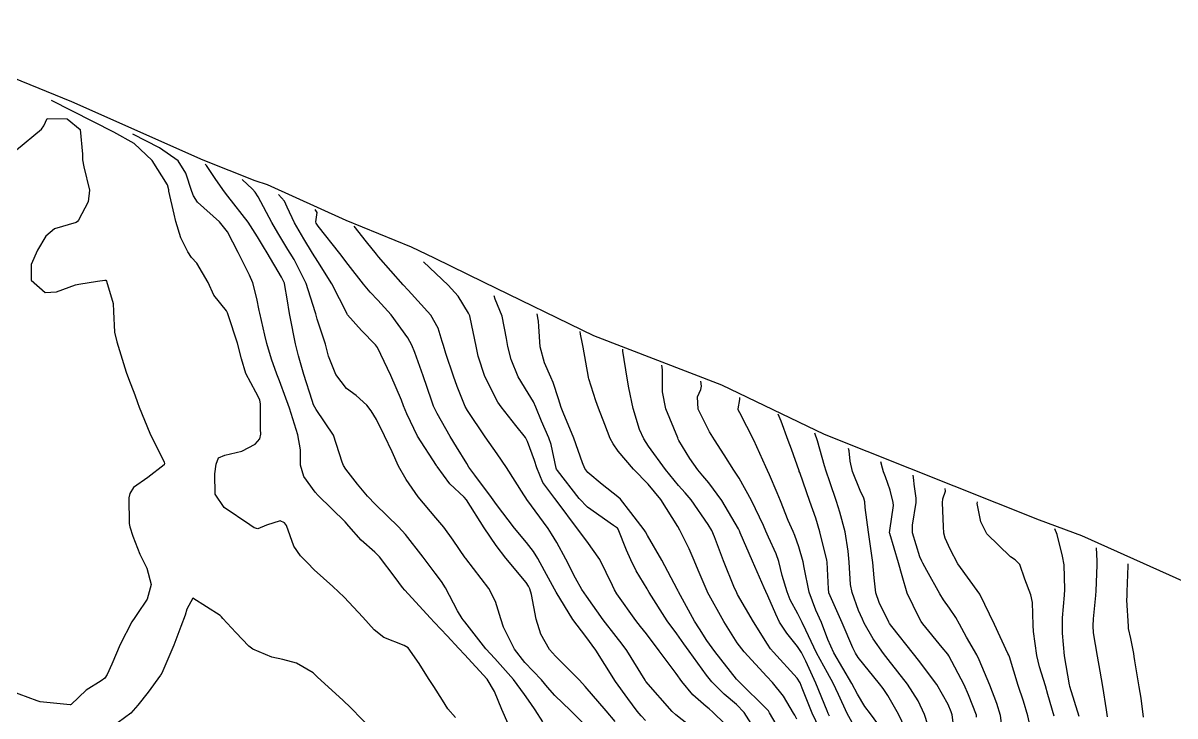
# Model space of a CAD drawing. Header units: metres. Extents: x 292545 to 299085, y 7450245 to 7463078.
# Drawn here: x 296220.5 to 296296.6, y 7461854.5 to 7461900.3 of the extents above; entities that cross this region are included whole.
import ezdxf

# ---------------------------------------------------------------- set-up
doc = ezdxf.new("R2010")
doc.units = ezdxf.units.M
for name, color, linetype in [('Area', 45, 'Continuous'), ('Curvas de Nivel 1m', 11, 'Continuous'), ('Curvas de Nivel 5m', 15, 'Continuous')]:
    doc.layers.add(name, color=color, linetype=linetype)

msp = doc.modelspace()

# ---------------------------------------------------------------- linework, layer by layer
at = {"layer": 'Area'}
msp.add_polyline3d([(296210.969, 7461900.251, 660.411), (296223.676, 7461895.073, 670.72), (296232.351, 7461891.211, 667.66), (296235.784, 7461889.84, 665.509), (296236.602, 7461889.586, 660.489), (296241.803, 7461887.22, 666.01), (296246.111, 7461885.464, 666.06), (296247.648, 7461884.744, 671.72), (296250.93, 7461883.133, 669.171), (296258.164, 7461879.598, 676.13), (296266.625, 7461876.334, 681.3), (296273.408, 7461873.078, 675.1), (296287.615, 7461867.433, 690.269), (296290.404, 7461866.386, 682.749), (296297.276, 7461863.313, 695.57)], dxfattribs=at)
at = {"layer": 'Curvas de Nivel 1m', "flags": 128}
for points, elevation in [([(296249.044, 7461854.365), (296248.546, 7461854.926), (296248.194, 7461855.517), (296247.618, 7461856.408), (296247.266, 7461856.944), (296246.649, 7461857.939), (296245.924, 7461858.957), (296245.654, 7461859.112), (296244.317, 7461859.638), (296243.665, 7461860.152), (296242.933, 7461860.997), (296241.692, 7461862.309), (296240.943, 7461863.018), (296239.714, 7461864.123), (296239.265, 7461864.583), (296238.814, 7461865.044), (296238.36, 7461865.681), (296237.873, 7461867.058), (296237.746, 7461867.236), (296237.463, 7461867.347), (296236.556, 7461867.072), (296235.997, 7461866.821), (296235.741, 7461866.906), (296235.459, 7461867.083), (296233.76, 7461868.228), (296233.175, 7461869.109), (296233.139, 7461870.462), (296233.223, 7461871.109), (296233.382, 7461871.523), (296233.802, 7461871.704), (296234.931, 7461871.964), (296235.813, 7461872.419), (296236.118, 7461872.778), (296236.174, 7461873.075), (296236.162, 7461873.41), (296236.164, 7461875.075), (296236.113, 7461875.344), (296235.851, 7461875.859), (296235.195, 7461877.087), (296234.915, 7461878.052), (296234.633, 7461879.093), (296234.036, 7461880.974), (296233.988, 7461881.099), (296233.914, 7461881.229), (296233.082, 7461882.27), (296232.694, 7461883.112), (296231.952, 7461884.373), (296231.596, 7461884.764), (296231.356, 7461885.129), (296230.89, 7461886.055), (296230.567, 7461887.141), (296230.459, 7461887.612), (296230.113, 7461889.148), (296230.098, 7461889.233), (296230.017, 7461889.559), (296229.011, 7461891.16), (296227.807, 7461892.291), (296226.463, 7461893.048), (296222.353, 7461895.13)], 659), ([(296220.039, 7461891.868), (296221.696, 7461893.245), (296221.835, 7461893.465), (296222.063, 7461893.946), (296223.378, 7461893.912), (296224.253, 7461893.217), (296224.401, 7461891.579), (296224.398, 7461891.216), (296224.485, 7461890.759), (296224.871, 7461889.211), (296224.782, 7461888.431), (296224.132, 7461887.219), (296224.074, 7461887.127), (296223.981, 7461887.071), (296222.554, 7461886.657), (296221.972, 7461886.167), (296221.432, 7461885.248), (296220.998, 7461884.299), (296221.011, 7461883.254), (296221.931, 7461882.446), (296222.677, 7461882.487), (296223.939, 7461882.948), (296224.161, 7461882.997), (296225.396, 7461883.205), (296225.866, 7461883.268), (296225.934, 7461883.252), (296225.993, 7461883.199), (296226.438, 7461881.712), (296226.447, 7461881.192), (296226.526, 7461879.818), (296226.668, 7461879.188), (296227.025, 7461878.033), (296227.282, 7461877.179), (296227.434, 7461876.752), (296227.848, 7461875.692), (296228.038, 7461875.168), (296228.144, 7461874.863), (296228.84, 7461873.16), (296229.794, 7461871.238), (296229.821, 7461871.15), (296229.792, 7461871.051), (296228.721, 7461870.224), (296227.777, 7461869.562), (296227.523, 7461869.174), (296227.464, 7461868.869), (296227.487, 7461867.174), (296227.533, 7461866.965), (296227.735, 7461866.338), (296228.181, 7461865.165), (296228.648, 7461864.227), (296228.935, 7461863.158), (296228.663, 7461862.185), (296228, 7461861.167), (296227.863, 7461860.976), (296227.668, 7461860.687), (296226.89, 7461859.181), (296226.34, 7461857.89), (296226.033, 7461857.194), (296225.87, 7461856.957), (296225.627, 7461856.779), (296224.651, 7461856.176), (296223.641, 7461855.22), (296223.618, 7461855.205), (296223.603, 7461855.201), (296223.586, 7461855.204), (296223.364, 7461855.224), (296221.605, 7461855.398), (296221.405, 7461855.453), (296219.616, 7461856.127)], 659), ([(296254.816, 7461854.073), (296254.315, 7461854.859), (296254.03, 7461855.286), (296253.613, 7461855.883), (296252.881, 7461856.877), (296251.643, 7461858.25), (296251.057, 7461858.896), (296249.671, 7461860.676), (296249.565, 7461860.805), (296249.481, 7461860.913), (296249.184, 7461861.414), (296248.38, 7461862.93), (296248.118, 7461863.344), (296247.712, 7461863.89), (296246.912, 7461864.948), (296245.738, 7461866.453), (296245.284, 7461866.965), (296243.765, 7461868.435), (296243.229, 7461868.988), (296242.567, 7461869.785), (296241.791, 7461870.78), (296241.646, 7461871.011), (296241.568, 7461871.241), (296240.996, 7461873.018), (296239.84, 7461874.712), (296239.668, 7461875.032), (296239.569, 7461875.309), (296239.034, 7461877.038), (296238.673, 7461878.25), (296238.472, 7461879.044), (296238.114, 7461880.844), (296238.075, 7461881.048), (296237.923, 7461882.03), (296237.779, 7461882.9), (296237.738, 7461883.053), (296237.541, 7461883.453), (296236.593, 7461885.071), (296236.362, 7461885.469), (296235.973, 7461886.127), (296235.344, 7461887.086), (296234.008, 7461888.803), (296233.773, 7461889.102), (296233.215, 7461889.914), (296232.605, 7461890.827), (296232.513, 7461890.92)], 661), ([(296257.593, 7461853.877), (296256.655, 7461854.829), (296255.613, 7461855.824), (296255.134, 7461856.363), (296254.723, 7461856.854), (296253.64, 7461858.007), (296252.948, 7461858.877), (296252.217, 7461860.335), (296252.038, 7461860.886), (296251.69, 7461862.034), (296251.256, 7461862.894), (296249.723, 7461864.87), (296249.706, 7461864.894), (296249.692, 7461864.91), (296248.894, 7461866.082), (296248.274, 7461866.932), (296247.752, 7461867.559), (296246.587, 7461868.952), (296245.784, 7461870.078), (296245.285, 7461870.965), (296244.855, 7461871.922), (296244.354, 7461872.975), (296243.834, 7461874.055), (296243.485, 7461874.631), (296243.186, 7461874.99), (296242.478, 7461875.629), (296241.854, 7461876.109), (296241.136, 7461877.017), (296240.659, 7461878.245), (296240.451, 7461879.024), (296239.909, 7461880.678), (296239.814, 7461881.031), (296239.786, 7461881.159), (296239.19, 7461883.037), (296238.377, 7461884.626), (296238.113, 7461885.048), (296237.965, 7461885.29), (296237.304, 7461886.388), (296236.921, 7461887.066), (296236.008, 7461888.758), (296235.812, 7461889.082), (296235.639, 7461889.272), (296234.943, 7461889.92)], 662), ([(296259.596, 7461854.089), (296258.999, 7461854.806), (296257.619, 7461856.42), (296257.24, 7461856.824), (296255.647, 7461858.415), (296255.268, 7461858.846), (296254.676, 7461859.868), (296254.385, 7461860.859), (296254.067, 7461862.495), (296253.955, 7461862.866), (296253.87, 7461863.033), (296253.707, 7461863.274), (296252.375, 7461864.883), (296251.731, 7461865.73), (296250.942, 7461866.898), (296249.77, 7461868.741), (296249.615, 7461868.912), (296248.665, 7461869.81), (296247.838, 7461870.939), (296247.818, 7461870.965), (296247.794, 7461871.007), (296246.547, 7461872.953), (296245.835, 7461874.423), (296245.623, 7461874.962), (296245.474, 7461875.336), (296244.778, 7461876.971), (296243.89, 7461878.813), (296243.769, 7461878.982), (296242.831, 7461879.925), (296241.913, 7461880.979), (296241.894, 7461881.01), (296241.879, 7461881.045), (296240.868, 7461883.021), (296239.955, 7461884.494), (296239.609, 7461885.034), (296239.022, 7461885.99), (296238.404, 7461887.046), (296237.926, 7461888.092), (296237.756, 7461888.476), (296237.363, 7461888.92)], 663), ([(296261.597, 7461854.17), (296261.306, 7461854.481), (296261.06, 7461854.778), (296260.44, 7461855.616), (296259.622, 7461856.738), (296259.583, 7461856.8), (296259.504, 7461856.922), (296258.323, 7461858.813), (296257.662, 7461859.711), (296256.797, 7461860.829), (296255.7, 7461862.646), (296255.598, 7461862.842), (296254.924, 7461864.061), (296254.483, 7461864.859), (296254.195, 7461865.33), (296253.733, 7461865.916), (296252.95, 7461866.878), (296251.766, 7461868.433), (296251.418, 7461868.894), (296250.324, 7461870.368), (296249.939, 7461870.909), (296249.795, 7461871.139), (296249.123, 7461872.237), (296248.702, 7461872.927), (296247.836, 7461874.457), (296247.602, 7461874.942), (296247.457, 7461875.334), (296246.912, 7461876.95), (296246.362, 7461878.48), (296246.162, 7461878.957), (296245.898, 7461879.443), (296244.796, 7461880.971), (296243.922, 7461881.937), (296243.41, 7461882.47), (296242.964, 7461882.995), (296241.952, 7461884.305), (296241.414, 7461885.015), (296239.981, 7461886.822), (296239.84, 7461887.031), (296239.82, 7461887.114), (296239.916, 7461887.727), (296239.783, 7461887.92)], 664), ([(296266.837, 7461853.953), (296266.061, 7461854.723), (296265.807, 7461854.929), (296265.607, 7461855.094), (296264.737, 7461855.856), (296264.007, 7461856.744), (296263.631, 7461857.271), (296262.506, 7461858.761), (296261.664, 7461859.882), (296261.278, 7461860.384), (296260.972, 7461860.781), (296259.699, 7461862.54), (296259.547, 7461862.802), (296259.423, 7461863.086), (296258.578, 7461864.811), (296257.735, 7461866.015), (296257.102, 7461866.826), (296255.77, 7461868.642), (296255.61, 7461868.842), (296254.828, 7461869.899), (296254.418, 7461870.861), (296254.273, 7461871.338), (296253.81, 7461872.608), (296253.665, 7461872.871), (296253.04, 7461873.662), (296252.055, 7461874.888), (296251.846, 7461875.201), (296250.992, 7461876.899), (296250.556, 7461878.23), (296250.412, 7461878.905), (296250.023, 7461880.798), (296249.994, 7461880.909), (296249.915, 7461881.085), (296249.216, 7461882.211), (296248.57, 7461882.93), (296246.923, 7461884.47)], 666), ([(296269.096, 7461853.177), (296268.115, 7461854.695), (296267.608, 7461855.224), (296266.798, 7461855.896), (296265.978, 7461856.716), (296265.629, 7461857.149), (296264.489, 7461858.737), (296264.147, 7461859.232), (296263.664, 7461859.882), (296263.024, 7461860.756), (296261.852, 7461862.617), (296261.761, 7461862.769), (296261.704, 7461862.867), (296260.993, 7461864.058), (296260.628, 7461864.786), (296260.357, 7461865.418), (296259.806, 7461866.799), (296259.744, 7461866.883), (296259.499, 7461867.05), (296257.764, 7461868.255), (296257.22, 7461868.826), (296255.791, 7461870.69), (296255.731, 7461870.779), (296255.705, 7461870.841), (296255.372, 7461872.41), (296255.225, 7461872.849), (296254.732, 7461873.953), (296254.357, 7461874.862), (296254.202, 7461875.22), (296253.852, 7461875.79), (296253.188, 7461876.877), (296252.737, 7461878.025), (296252.502, 7461878.881), (296252.415, 7461879.4), (296252.133, 7461880.887), (296251.677, 7461882.012), (296251.603, 7461882.22)], 667), ([(296270.466, 7461853.541), (296269.799, 7461854.677), (296269.721, 7461854.795), (296269.605, 7461854.932), (296267.806, 7461856.698), (296267.626, 7461856.9), (296266.178, 7461858.715), (296265.66, 7461859.457), (296265.165, 7461860.225), (296264.85, 7461860.732), (296263.786, 7461862.665), (296263.744, 7461862.749), (296263.73, 7461862.777), (296263.704, 7461862.837), (296262.68, 7461864.76), (296261.739, 7461866.386), (296261.608, 7461866.639), (296261.522, 7461866.773), (296260.638, 7461867.903), (296259.945, 7461868.788), (296259.775, 7461868.954), (296258.744, 7461869.767), (296257.79, 7461870.547), (296257.587, 7461870.822), (296257.439, 7461871.181), (296256.858, 7461872.83), (296256.16, 7461874.515), (296256.029, 7461874.838), (296255.849, 7461875.423), (296255.508, 7461876.494), (296255.357, 7461876.848), (296254.921, 7461877.805), (296254.652, 7461878.852), (296254.554, 7461880.206), (296254.523, 7461880.547), (296254.504, 7461880.655), (296254.443, 7461881.04)], 668), ([(296271.599, 7461854.256), (296271.464, 7461854.515), (296271.384, 7461854.653), (296270.717, 7461855.767), (296269.995, 7461856.674), (296269.629, 7461857.061), (296268.133, 7461858.695), (296267.659, 7461859.305), (296266.778, 7461860.709), (296265.702, 7461862.646), (296265.668, 7461862.721), (296265.077, 7461864.09), (296264.814, 7461864.734), (296264.493, 7461865.501), (296263.876, 7461866.748), (296263.746, 7461866.979), (296262.614, 7461868.762), (296261.783, 7461869.785), (296260.816, 7461870.78), (296259.805, 7461871.969), (296259.458, 7461872.444), (296259.265, 7461872.798), (296258.905, 7461873.726), (296258.49, 7461874.81), (296258.329, 7461875.294), (296257.862, 7461876.741), (296257.839, 7461876.82), (296257.828, 7461876.856), (296257.487, 7461878.824), (296257.445, 7461879.049), (296257.316, 7461879.682), (296257.283, 7461879.87)], 669), ([(296273.77, 7461854.46), (296273.682, 7461854.629), (296273.605, 7461854.804), (296272.867, 7461856.638), (296272.197, 7461858.092), (296271.916, 7461858.647), (296271.657, 7461859.056), (296270.942, 7461859.937), (296270.467, 7461860.668), (296270.206, 7461861.2), (296269.69, 7461862.398), (296269.562, 7461862.681), (296269.439, 7461862.94), (296268.666, 7461864.691), (296267.868, 7461866.572), (296267.813, 7461866.699), (296267.745, 7461866.838), (296266.64, 7461868.711), (296265.784, 7461869.878), (296265.389, 7461870.326), (296265.051, 7461870.731), (296264.542, 7461871.48), (296263.812, 7461872.672), (296263.772, 7461872.75), (296263.729, 7461872.836), (296262.957, 7461874.759), (296262.725, 7461875.89), (296262.735, 7461876.761), (296262.725, 7461877.335), (296262.673, 7461877.64)], 671), ([(296275.591, 7461853.445), (296274.921, 7461854.617), (296274.346, 7461855.893), (296274.003, 7461856.626), (296273.633, 7461857.305), (296272.912, 7461858.637), (296272.187, 7461860.126), (296271.951, 7461860.647), (296271.678, 7461861.205), (296271.173, 7461862.143), (296270.955, 7461862.661), (296270.63, 7461863.746), (296270.405, 7461864.67), (296270.235, 7461865.179), (296269.739, 7461866.278), (296269.551, 7461866.682), (296269.39, 7461867.042), (296268.61, 7461868.692), (296267.788, 7461870.172), (296267.45, 7461870.703), (296266.799, 7461871.714), (296266.167, 7461872.716), (296265.821, 7461873.242), (296265.076, 7461874.731), (296265.038, 7461875.545), (296265.254, 7461876.033), (296265.301, 7461876.252), (296265.253, 7461876.58)], 672), ([(296276.954, 7461853.947), (296276.47, 7461854.597), (296276.089, 7461855.085), (296275.616, 7461855.902), (296275.236, 7461856.614), (296274.64, 7461857.618), (296274.054, 7461858.626), (296273.662, 7461859.519), (296273.226, 7461860.634), (296272.86, 7461861.459), (296272.418, 7461862.643), (296272.097, 7461864.267), (296272.028, 7461864.647), (296271.733, 7461865.637), (296271.464, 7461866.378), (296271.35, 7461866.656), (296271.037, 7461867.377), (296270.528, 7461868.669), (296270.308, 7461869.202), (296269.79, 7461870.396), (296269.661, 7461870.681), (296269.555, 7461870.923), (296268.762, 7461872.691), (296267.84, 7461874.49), (296267.735, 7461874.701), (296267.732, 7461874.757), (296267.842, 7461875.373), (296267.833, 7461875.51)], 673), ([(296279.01, 7461853.144), (296278.32, 7461854.573), (296277.615, 7461855.811), (296277.31, 7461856.275), (296277.073, 7461856.588), (296275.649, 7461858.331), (296275.469, 7461858.612), (296275.31, 7461858.96), (296274.598, 7461860.621), (296273.715, 7461862.608), (296273.714, 7461862.63), (296273.697, 7461862.873), (296273.61, 7461864.631), (296273.593, 7461864.762), (296273.129, 7461866.636), (296272.859, 7461867.536), (296272.472, 7461868.643), (296271.792, 7461870.547), (296271.764, 7461870.622), (296271.752, 7461870.651), (296271.24, 7461872.091), (296271.034, 7461872.662), (296270.56, 7461873.941), (296270.373, 7461874.41)], 674), ([(296282.06, 7461853.006), (296281.867, 7461854.536), (296281.811, 7461854.743), (296281.61, 7461855.219), (296280.852, 7461856.548), (296279.647, 7461858.153), (296279.314, 7461858.563), (296277.881, 7461860.367), (296277.721, 7461860.58), (296277.674, 7461860.653), (296277.05, 7461861.953), (296276.832, 7461862.593), (296276.711, 7461863.592), (296276.621, 7461864.597), (296276.507, 7461865.375), (296276.337, 7461866.601), (296276.123, 7461868.249), (296276.088, 7461868.605), (296276.021, 7461868.852), (296275.781, 7461869.369), (296275.281, 7461870.615), (296275.118, 7461871.298), (296275.055, 7461871.99), (296275.023, 7461872.13)], 676), ([(296283.481, 7461854.391), (296283.464, 7461854.512), (296282.957, 7461855.86), (296282.661, 7461856.524), (296281.651, 7461858.436), (296281.584, 7461858.541), (296281.208, 7461858.994), (296279.932, 7461860.557), (296279.824, 7461860.707), (296279.677, 7461860.959), (296278.899, 7461862.568), (296278.562, 7461863.719), (296278.328, 7461864.574), (296277.742, 7461866.531), (296277.732, 7461866.57), (296277.745, 7461866.729), (296277.982, 7461868.366), (296277.977, 7461868.578), (296277.781, 7461869.374), (296277.461, 7461870.256), (296277.338, 7461870.587), (296277.272, 7461870.848), (296277.153, 7461871.25)], 677), ([(296285.286, 7461852.793), (296285.052, 7461854.496), (296284.824, 7461855.284), (296284.351, 7461856.503), (296283.648, 7461858.183), (296283.489, 7461858.512), (296282.821, 7461859.679), (296282.347, 7461860.53), (296282.107, 7461860.964), (296281.683, 7461861.585), (296281.288, 7461862.135), (296281.045, 7461862.54), (296280.192, 7461864.076), (296279.929, 7461864.557), (296279.858, 7461864.692), (296279.727, 7461864.988), (296279.254, 7461866.565), (296279.24, 7461867.075), (296279.495, 7461868.563), (296279.481, 7461868.858), (296279.349, 7461869.778), (296279.345, 7461870.043), (296279.283, 7461870.37)], 678), ([(296287.005, 7461853.876), (296286.859, 7461854.471), (296286.578, 7461855.441), (296286.228, 7461856.481), (296285.651, 7461858.362), (296285.601, 7461858.491), (296285.555, 7461858.589), (296284.665, 7461860.5), (296283.693, 7461862.51), (296282.249, 7461864.525), (296281.732, 7461865.483), (296281.412, 7461866.207), (296281.321, 7461866.536), (296281.303, 7461866.983), (296281.227, 7461868.538), (296281.247, 7461868.801), (296281.419, 7461869.325), (296281.413, 7461869.49)], 679), ([(296290.261, 7461854.433), (296289.65, 7461856.412), (296289.645, 7461856.44), (296289.624, 7461856.521), (296289.287, 7461858.444), (296289.164, 7461859.941), (296289.149, 7461860.445), (296289.164, 7461860.959), (296289.284, 7461862.444), (296289.313, 7461862.829), (296289.258, 7461864.445), (296289.147, 7461865.027), (296288.799, 7461866.449), (296288.643, 7461866.82)], 681), ([(296292.125, 7461854.412), (296292.064, 7461854.87), (296291.812, 7461856.417), (296291.638, 7461857.42), (296291.46, 7461858.422), (296291.21, 7461859.966), (296291.186, 7461860.425), (296291.216, 7461860.886), (296291.357, 7461862.423), (296291.379, 7461862.742), (296291.446, 7461864.423), (296291.445, 7461864.704), (296291.413, 7461865.58)], 682), ([(296294.503, 7461854.381), (296294.349, 7461855.649), (296294.22, 7461856.384), (296293.928, 7461858.108), (296293.893, 7461858.388), (296293.868, 7461858.601), (296293.665, 7461859.574), (296293.529, 7461860.25), (296293.513, 7461860.392), (296293.415, 7461862.119), (296293.42, 7461862.394), (296293.435, 7461862.656), (296293.494, 7461864.393), (296293.493, 7461864.51)], 683), ([(296243.588, 7461853.503), (296242.123, 7461855.005), (296241.61, 7461855.501), (296239.936, 7461857.027), (296239.783, 7461857.177), (296239.636, 7461857.308), (296238.545, 7461857.95), (296237.644, 7461858.2), (296236.919, 7461858.34), (296235.651, 7461858.874), (296235.393, 7461859.083), (296234.541, 7461859.971), (296233.671, 7461860.915), (296233.584, 7461861.013), (296233.498, 7461861.103), (296231.69, 7461862.24), (296231.301, 7461861.511), (296231.18, 7461861.135), (296230.909, 7461860.381), (296230.447, 7461859.142), (296229.634, 7461857.288), (296229.582, 7461857.202), (296229.548, 7461857.151), (296228.737, 7461856.038), (296228.054, 7461855.173), (296227.598, 7461854.64), (296226.758, 7461854.022)], 658)]:
    msp.add_lwpolyline(points, dxfattribs=dict(at, elevation=elevation))
at = {"layer": 'Curvas de Nivel 5m', "flags": 128}
for points, elevation in [([(296252.532, 7461853.942), (296252.1, 7461854.885), (296251.615, 7461856.082), (296251.134, 7461856.895), (296249.647, 7461858.528), (296249.267, 7461858.916), (296248.491, 7461859.757), (296247.67, 7461860.635), (296247.372, 7461860.943), (296245.7, 7461862.768), (296245.55, 7461862.962), (296245.057, 7461863.619), (296244.018, 7461864.977), (296243.726, 7461865.278), (296242.825, 7461866.085), (296241.999, 7461867.006), (296241.747, 7461867.288), (296239.974, 7461869.028), (296239.775, 7461869.241), (296239.022, 7461870.278), (296238.803, 7461871.045), (296238.798, 7461872.05), (296238.64, 7461873.042), (296238.09, 7461874.798), (296237.997, 7461875.048), (296237.847, 7461875.46), (296237.411, 7461876.609), (296237.244, 7461877.059), (296236.896, 7461878.046), (296236.584, 7461879.07), (296236.448, 7461879.621), (296236.117, 7461881.077), (296236.083, 7461881.246), (296235.923, 7461882.043), (296235.647, 7461883.083), (296235.436, 7461883.59), (296234.693, 7461885.093), (296233.976, 7461886.452), (296233.456, 7461887.105), (296232.002, 7461888.406), (296231.728, 7461888.844), (296231.619, 7461889.126), (296231.221, 7461890.329), (296230.725, 7461891.14), (296229.49, 7461892), (296227.733, 7461892.9)], 660), ([(296264.455, 7461853.88), (296263.601, 7461854.536), (296263.375, 7461854.752), (296261.623, 7461856.746), (296261.57, 7461856.825), (296260.369, 7461858.789), (296260.07, 7461859.207), (296259.662, 7461859.704), (296258.814, 7461860.809), (296257.696, 7461862.373), (296257.396, 7461862.823), (296256.973, 7461863.564), (296256.339, 7461864.834), (296255.734, 7461865.936), (296255.401, 7461866.507), (296255.176, 7461866.849), (296253.771, 7461868.772), (296253.704, 7461868.871), (296253.573, 7461869.074), (296252.414, 7461870.884), (296251.802, 7461871.778), (296251.019, 7461872.898), (296249.839, 7461874.645), (296249.696, 7461874.912), (296249.163, 7461876.227), (296248.915, 7461876.924), (296248.407, 7461878.41), (296248.25, 7461878.935), (296248.173, 7461879.213), (296247.904, 7461880.086), (296247.428, 7461880.945), (296245.929, 7461882.596), (296245.585, 7461882.963), (296243.96, 7461884.808), (296243.819, 7461884.982), (296243.165, 7461885.798), (296242.353, 7461886.82)], 665), ([(296273.583, 7461852.63), (296272.626, 7461854.64), (296271.956, 7461856.31), (296271.818, 7461856.648), (296271.628, 7461856.972), (296270.054, 7461858.674), (296269.871, 7461858.893), (296269.658, 7461859.214), (296268.75, 7461860.689), (296267.691, 7461862.5), (296267.585, 7461862.701), (296267.494, 7461862.904), (296266.76, 7461864.71), (296266.156, 7461866.298), (296265.978, 7461866.718), (296265.749, 7461867.112), (296264.616, 7461868.737), (296264.235, 7461869.2), (296263.782, 7461869.702), (296262.934, 7461870.759), (296261.808, 7461872.291), (296261.499, 7461872.773), (296261.212, 7461873.386), (296260.785, 7461874.781), (296260.495, 7461876.146), (296260.385, 7461876.785), (296260.114, 7461878.564), (296260.104, 7461878.682), (296260.103, 7461878.7)], 670), ([(296280.267, 7461853.883), (296280.039, 7461854.556), (296279.612, 7461855.458), (296278.906, 7461856.567), (296277.647, 7461858.198), (296277.334, 7461858.585), (296276.637, 7461859.569), (296276.056, 7461860.604), (296275.931, 7461860.861), (296275.681, 7461861.427), (296275.251, 7461862.614), (296275.16, 7461863.156), (296275.068, 7461864.617), (296274.992, 7461865.355), (296274.786, 7461866.62), (296274.446, 7461867.94), (296274.232, 7461868.625), (296273.786, 7461869.938), (296273.548, 7461870.632), (296273.441, 7461870.989), (296272.971, 7461872.638), (296272.783, 7461873.16)], 675), ([(296288.603, 7461854.45), (296288.194, 7461855.877), (296288.027, 7461856.456), (296287.642, 7461857.716), (296287.466, 7461858.463), (296287.246, 7461860.044), (296287.212, 7461860.467), (296287.184, 7461861.964), (296287.075, 7461862.469), (296286.67, 7461863.514), (296286.337, 7461864.481), (296286.019, 7461864.779), (296285.728, 7461864.989), (296284.157, 7461866.506), (296283.755, 7461867.293), (296283.526, 7461868.512), (296283.541, 7461868.59), (296283.543, 7461868.61)], 680)]:
    msp.add_lwpolyline(points, dxfattribs=dict(at, elevation=elevation))

doc.saveas('drawing.dxf')
